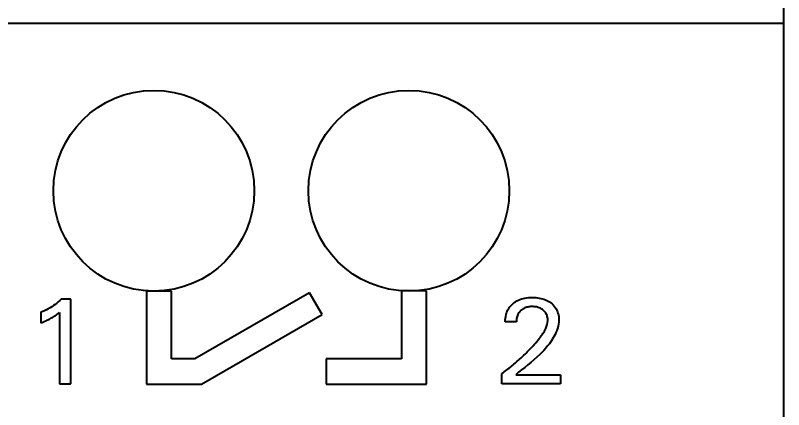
# Model space of a CAD drawing. Extents: x 0 to 420, y 0 to 297.
# Drawn here: x 130.28 to 145.58, y 158.01 to 165.87 of the extents above; entities that cross this region are included whole.
import ezdxf

# ---------------------------------------------------------------- set-up
doc = ezdxf.new("R2010")
doc.units = 0
doc.header["$LTSCALE"] = 23.1
for name, color, linetype in [('10000_FRONT', 7, 'CONTINUOUS'), ('10100_DIM_FRONT', 7, 'CONTINUOUS'), ('10500_FRONT_LABELING', 7, 'CONTINUOUS')]:
    doc.layers.add(name, color=color, linetype=linetype)
doc.styles.get("Standard").update_dxf_attribs({"font": 'txt', "width": 0.8})
doc.dimstyles.new('DIMSTYLE_1', dxfattribs={"dimtxt": 3.5, "dimasz": 3.5, "dimexe": 0.18, "dimexo": 0.0625, "dimgap": 0.09, "dimtad": 1, "dimtxsty": 'STANDARD', "dimcen": 0.09, "dimazin": 3, "dimtp": 0.05, "dimtm": 0.05, "dimtfac": 1, "dimtofl": 0, "dimtmove": 0, "dimatfit": 3, "dimtolj": 1})

# ---------------------------------------------------------------- blocks, each defined once
blk = doc.blocks.new('*D0')
at = {"layer": '10100_DIM_FRONT', "linetype": 'CONTINUOUS'}
for p, q in [((145.579763, 188.190376), (145.579763, 132.165384)), ((110.079763, 145.840376), (110.079763, 132.165384)), ((110.079763, 134.165384), (127.829763, 134.165384)), ((145.579763, 134.165384), (127.829763, 134.165384))]:
    blk.add_line(p, q, dxfattribs=at)
for points in [[(113.579763, 134.665384), (110.079763, 134.165384), (113.579763, 133.665384)], [(142.079763, 133.665384), (145.579763, 134.165384), (142.079763, 134.665384)]]:
    blk.add_solid(points, dxfattribs=at)
at = {"layer": '10100_DIM_FRONT', "linetype": 'CONTINUOUS', "width": 0.678571}
blk.add_text('35,5', height=3.5, dxfattribs=at).set_placement((123.999105, 135.040384))
blk = doc.blocks.new('*D1')
at = {"layer": '10100_DIM_FRONT', "linetype": 'CONTINUOUS'}
for p, q in [((145.58, 188.19), (145.58, 123.957)), ((102.08, 147.741), (102.08, 123.957)), ((102.08, 125.957), (123.83, 125.957)), ((145.58, 125.957), (123.83, 125.957))]:
    blk.add_line(p, q, dxfattribs=at)
for points in [[(105.58, 126.457), (102.08, 125.957), (105.58, 125.457)], [(142.08, 125.457), (145.58, 125.957), (142.08, 126.457)]]:
    blk.add_solid(points, dxfattribs=at)
at = {"layer": '10100_DIM_FRONT', "linetype": 'CONTINUOUS', "width": 0.696429}
blk.add_text('43,5', height=3.5, dxfattribs=at).set_placement((119.796, 126.832))

msp = doc.modelspace()

# ---------------------------------------------------------------- linework, layer by layer
at = {"layer": '10000_FRONT', "color": 7, "linetype": 'CONTINUOUS'}
for p, q in [((145.58, 233.191), (145.58, 143.191)), ((110.08, 165.711), (145.58, 165.711)), ((132.892, 160.374), (132.892, 158.521)), ((133.389, 160.374), (132.892, 160.374)), ((133.389, 159.022), (133.389, 160.374)), ((137.97, 160.381), (137.97, 159.021)), ((138.47, 160.381), (137.97, 160.381)), ((138.47, 158.521), (138.47, 160.381)), ((136.139, 160.339), (133.855, 159.022)), ((136.389, 159.906), (136.139, 160.339)), ((133.987, 158.521), (136.389, 159.906)), ((133.855, 159.022), (133.389, 159.022)), ((136.47, 159.021), (136.47, 158.521)), ((137.97, 159.021), (136.47, 159.021)), ((132.892, 158.521), (133.987, 158.521)), ((136.47, 158.521), (138.47, 158.521))]:
    msp.add_line(p, q, dxfattribs=at)
for centre in [(133.036, 162.372), (138.116, 162.372)]:
    msp.add_circle(centre, 2, dxfattribs=at)
at = {"layer": '10500_FRONT_LABELING', "color": 7, "linetype": 'CONTINUOUS'}
for p, q in [((131.386, 160.212), (131.193, 160.212)), ((131.386, 158.522), (131.386, 160.212)), ((130.786, 159.951), (130.786, 159.739)), ((131.158, 159.949), (131.158, 158.522)), ((140.256, 159.763), (140.036, 159.763)), ((139.966, 158.522), (139.966, 158.725)), ((140.243, 158.707), (141.138, 158.707)), ((141.138, 158.707), (141.138, 158.522)), ((131.158, 158.522), (131.386, 158.522)), ((141.138, 158.522), (139.966, 158.522))]:
    msp.add_line(p, q, dxfattribs=at)
for points, knots in [([(131.193, 160.212), (131.154, 160.174), (131.071, 160.104), (130.935, 160.016), (130.837, 159.97), (130.786, 159.951)], [0, 0, 0, 0, 0.335376, 0.666733, 1, 1, 1, 1]), ([(140.036, 159.763), (140.035, 159.81), (140.046, 159.903), (140.098, 160.03), (140.185, 160.128), (140.296, 160.199), (140.427, 160.24), (140.568, 160.251), (140.709, 160.24), (140.836, 160.205), (140.947, 160.142), (141.038, 160.052), (141.093, 159.931), (141.118, 159.729), (141.007, 159.421), (140.697, 159.057), (140.398, 158.837), (140.243, 158.707)], [0, 0, 0, 0, 0.047634, 0.090966, 0.134024, 0.175852, 0.219839, 0.26854, 0.316048, 0.358805, 0.398874, 0.441275, 0.482994, 0.528552, 0.640457, 0.793497, 1, 1, 1, 1]), ([(139.966, 158.725), (140.032, 158.775), (140.16, 158.877), (140.343, 159.036), (140.532, 159.217), (140.706, 159.409), (140.84, 159.603), (140.89, 159.76), (140.877, 159.868), (140.846, 159.942), (140.794, 159.997), (140.729, 160.037), (140.653, 160.06), (140.569, 160.066), (140.484, 160.059), (140.405, 160.032), (140.34, 159.986), (140.291, 159.924), (140.262, 159.848), (140.256, 159.792), (140.256, 159.763)], [0, 0, 0, 0, 0.104116, 0.205085, 0.303144, 0.433178, 0.529839, 0.598022, 0.633057, 0.664801, 0.696393, 0.726886, 0.759247, 0.795227, 0.832181, 0.865789, 0.898315, 0.930542, 0.963549, 1, 1, 1, 1]), ([(130.786, 159.739), (130.821, 159.752), (130.887, 159.78), (130.977, 159.824), (131.043, 159.863), (131.089, 159.895), (131.123, 159.921), (131.146, 159.94), (131.158, 159.949)], [0, 0, 0, 0, 0.263331, 0.496838, 0.701719, 0.791454, 0.890837, 1, 1, 1, 1])]:
    msp.add_open_spline(points, degree=3, knots=knots, dxfattribs=at)

# ---------------------------------------------------------------- dimensions: what is measured, and where the dimension line sits
at = {"layer": '10100_DIM_FRONT', "linetype": 'CONTINUOUS'}
for base, p1, text, picture, middle in [((145.58, 125.957), (102.08, 147.741), '43,5', '*D1', (124.671, 128.582)), ((145.58, 134.165), (110.08, 145.84), '35,5', '*D0', (128.749, 136.79))]:
    dim = msp.add_linear_dim(base=base, p1=p1, p2=(145.58, 188.19), text=text, dimstyle='DIMSTYLE_1', dxfattribs=at)
    dim.commit()
    dim.dimension.update_dxf_attribs({"geometry": picture, "text_midpoint": middle, "dimtype": 160})

doc.saveas('drawing.dxf')
